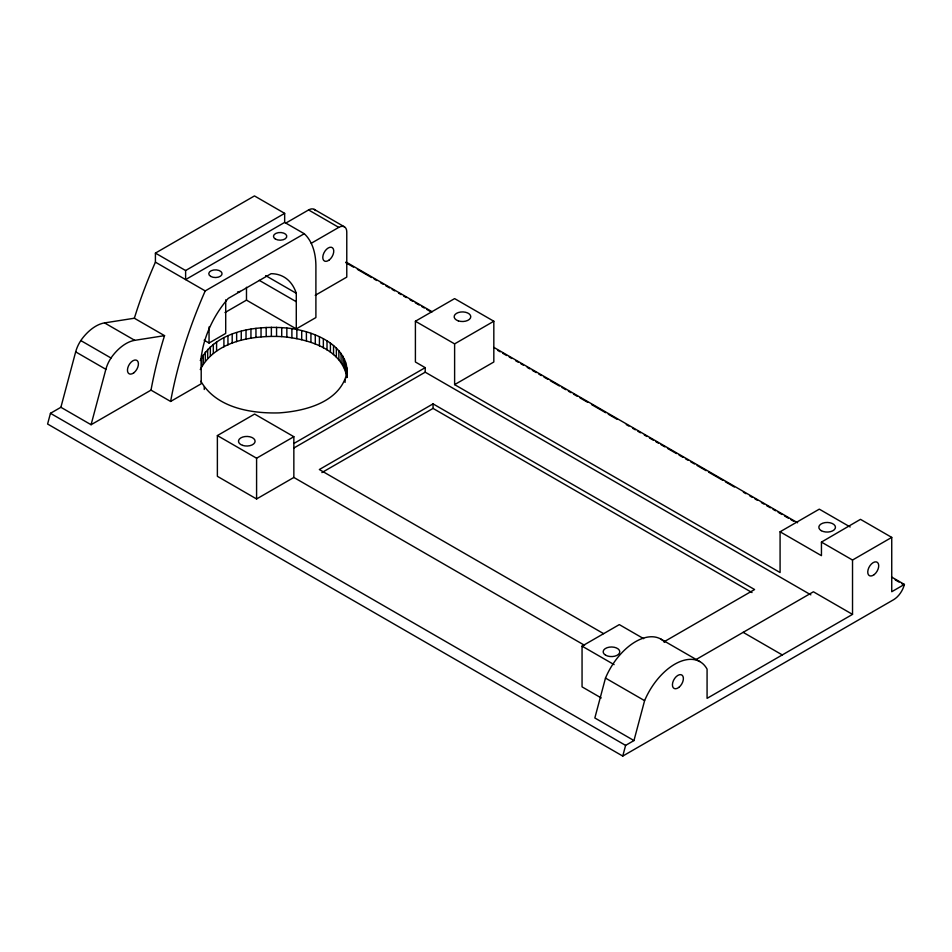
<?xml version="1.0" encoding="UTF-8"?>
<svg xmlns="http://www.w3.org/2000/svg" width="952" height="952" viewBox="0 0 952 952"><rect width="100%" height="100%" fill="white"/><g stroke="black" fill="none" stroke-linecap="round" stroke-linejoin="round"><path stroke-width="1.43" d="M346.695 377.765C351.157 345.433 313.089 330.415 286.849 328.035C256.136 325.346 216.247 330.451 200.265 360.499M346.695 373.886C339.352 402.458 304.949 411.145 279.15 412.882C250.983 413.692 216.152 407.825 200.884 381.252M60.892 407.289L91.083 424.723L151.011 390.13A331.974 191.673 -60 0 1 164.208 336.699L164.541 335.651L134.339 318.23L104.553 322.906A36.009 20.789 -60 0 0 82.158 338.662L80.813 340.578A23.348 13.483 -60 0 0 75.672 351.871L60.892 407.289L50.456 413.311L47.6 424.021L622.751 756.078L893.702 599.653A16.267 9.389 -60 0 0 903.769 586.527L904.4 584.421L891.536 576.995M91.083 424.723L105.862 369.305A23.348 13.483 -60 0 1 111.015 358.012L112.36 356.096A36.009 20.789 -60 0 1 134.744 340.34L164.541 335.651M664.746 642.124A50.623 29.226 -60 0 0 605.484 678.074L594.845 717.975L633.961 740.561L644.599 700.66A50.623 29.226 -60 0 1 677.003 662.997A50.623 29.226 -60 0 1 707.074 669.161L707.074 698.351L852.528 614.373L852.528 560.038L891.738 537.392L891.738 591.727L904.4 584.421M622.751 756.078L625.607 745.38L633.961 740.561M134.339 318.23L136.886 310.269A331.974 191.673 -60 0 1 155.414 262.157L155.414 253.101L254.47 195.922L284.66 213.355L284.66 222.411L185.616 279.59L185.616 270.535L284.66 213.355M200.265 369.555C215.152 340.971 252.47 335.223 281.721 336.615C307.032 338.781 341.304 348.206 346.873 376.956M454.616 384.632L493.826 361.998L493.826 321.24L454.616 343.886L454.616 384.632L780.081 572.545L780.081 531.787L821.445 555.67L821.445 542.093L860.477 519.34L891.738 537.392M286.04 222.97L308.579 209.952A11.329 6.533 -60 0 1 315.517 210.57M151.011 390.13L170.622 401.447A331.974 191.673 -60 0 1 205.215 290.907L304.271 233.728A79.385 45.827 -60 0 1 315.897 265.941L315.897 317.563L296.286 328.892L246.485 300.13L224.981 312.553M311.233 243.284L338.769 227.385A11.329 6.533 -60 0 1 346.778 232.014L346.778 277.103L315.219 295.322M204.133 340.197L209.047 343.029L225.707 333.414L225.707 299.82M170.622 401.447L201.205 383.787L201.205 356.619L202.693 348.575A69.425 40.079 -60 0 1 228.206 298.44L271.082 273.688A70.9 40.936 -60 0 1 296.286 293.299L296.286 328.892M293.847 477.452L256.588 498.967L217.377 476.321L217.377 435.576L254.624 414.06L293.847 436.706L293.847 477.452L584.576 645.313M810.842 594.833L425.211 372.184L425.211 367.65L415.405 361.998L415.405 321.24L454.616 298.607L493.826 321.24M217.377 435.576L256.588 458.209L293.847 436.706M294.013 443.394L425.211 367.65M294.013 447.928L425.211 372.184M663.877 641.898L754.591 589.526L433.053 403.874L319.337 469.538L603.58 633.639M321.883 472.585L433.053 408.408L752.02 592.56M601.236 697.947L582.053 686.868L582.053 646.122L619.312 624.607L643.671 638.673M780.081 531.787L819.291 509.153L850.184 526.98M696.007 659.569L813.413 591.787L852.528 614.373M237.572 291.966L240.416 291.383M314.243 209.392L344.434 226.826M308.579 209.952L338.769 227.385M284.66 222.411L304.271 233.728M345.969 262.014L432.184 311.792M493.945 347.444L797.609 522.767M345.802 262.657L353.513 267.119M357.381 269.345L371.53 277.52M374.112 279.007L376.683 280.495M380.538 282.72L383.109 284.208M385.691 285.695L389.547 287.92M392.117 289.408L394.699 290.895M398.555 293.121L401.125 294.608M403.696 296.096L406.278 297.571M410.133 299.809L412.704 301.296M415.286 302.772L419.142 305.009M421.712 306.496L424.283 307.972M426.865 309.459L430.72 311.685M497.634 350.324L500.205 351.812M502.775 353.287L506.642 355.524M509.213 357L511.783 358.488M515.639 360.725L518.221 362.2M520.792 363.688L523.362 365.175M527.23 367.401L529.8 368.888M532.37 370.376L536.226 372.601M538.808 374.088L541.379 375.576M543.949 377.063L547.817 379.289M550.387 380.776L559.395 385.976M561.966 387.464L565.821 389.689M568.403 391.177L570.974 392.664M573.544 394.152L577.4 396.377M579.982 397.865L587.693 402.315M591.561 404.552L605.71 412.716M608.28 414.203L617.289 419.404M626.297 424.604L628.879 426.091M632.735 428.317L635.305 429.804M637.876 431.292L640.458 432.779M644.314 435.005L646.884 436.492M649.466 437.979L653.322 440.205M655.892 441.692L658.463 443.18M661.045 444.667L664.901 446.893M667.471 448.38L676.479 453.58M679.05 455.068L682.917 457.293M685.488 458.781L688.058 460.268M690.64 461.756L694.496 463.981M697.066 465.468L706.075 470.669M708.645 472.156L722.806 480.32M725.376 481.807L734.385 487.007M743.393 492.208L745.963 493.695M749.819 495.921L752.401 497.408M754.972 498.896L757.542 500.383M761.41 502.608L763.98 504.096M766.55 505.583L770.406 507.809M772.988 509.296L775.559 510.784M778.129 512.271L781.997 514.496M784.567 515.984L788.423 518.209M790.993 519.697L793.575 521.184M895.225 579.863L899.081 582.1M901.651 583.576L904.233 585.063M821.445 542.093L852.528 560.038M415.405 321.24L454.616 343.886M265.644 275.604L296.286 293.299M259.265 280.34L296.286 301.724M155.414 253.101L185.616 270.535M155.414 262.157L205.215 290.907M743.167 632.342L782.282 654.928M660.617 638.959L699.732 661.533M104.553 322.906L134.744 340.34M80.813 340.578L111.015 358.012M75.672 351.871L105.862 369.305M582.053 646.122L614.111 664.627M605.484 678.074L644.599 700.66M50.456 413.311L625.607 745.38M433.053 403.874L433.053 408.408M346.873 367.9L346.968 377.361M346.421 364.913L346.421 373.969M345.612 361.962L345.612 371.018M345.076 379.8L345.076 382.383M344.445 359.047L344.445 368.103M342.934 356.179L342.934 365.235M341.066 353.382L341.066 362.438M338.876 350.669L338.876 359.725M336.365 348.051L336.365 357.107M333.545 345.54L333.545 354.596M330.415 343.148L330.415 352.204M327.012 340.887L327.012 349.943M323.347 338.769L323.347 347.825M319.432 336.806L319.432 345.862M315.29 334.997L315.29 344.053M310.935 333.367L310.935 342.422M306.401 331.915L306.401 340.971M301.701 330.653L301.701 339.709M296.857 329.582L296.857 338.638M291.895 328.702L291.895 337.758M286.849 328.035L286.849 337.091M281.721 327.559L281.721 336.615M276.556 327.298L276.556 336.353M271.368 327.25L271.368 336.306M266.191 327.405L266.191 336.461M261.038 327.774L261.038 336.829M256.588 458.209L256.588 498.967M255.957 328.345L255.957 337.401M250.947 329.118L250.947 338.174M246.485 287.266L246.485 300.13M246.032 330.094L246.032 339.15M241.261 331.26L241.261 340.316M236.643 332.629L236.643 341.673M232.193 334.164L232.193 343.22M227.945 335.877L227.945 344.933M223.91 337.77L223.91 346.825M216.58 341.994L216.58 351.05M213.319 344.327L213.319 353.382M210.344 346.778L210.344 355.834M209.047 326.964L209.047 343.029M207.679 349.348L207.679 358.404M205.323 352.014L205.323 361.07M204.263 386.905L204.263 389.499M203.288 354.775L203.288 363.831M201.61 357.607L201.61 366.663M242.629 445.393A8.318 4.808 0 0 0 255.1 441.228A8.318 4.808 0 0 0 242.629 437.075A8.318 4.808 0 0 0 242.629 445.393M821.255 530.657A8.318 4.808 0 0 0 835.178 528.503A8.318 4.808 0 0 0 824.991 522.624A8.318 4.808 0 0 0 821.255 530.657M605.591 655.178A8.318 4.808 0 0 0 619.502 653.024A8.318 4.808 0 0 0 609.316 647.146A8.318 4.808 0 0 0 605.591 655.178M458.305 320.872A8.318 4.808 0 0 0 470.776 316.718A8.318 4.808 0 0 0 458.305 312.553A8.318 4.808 0 0 0 458.305 320.872M678.847 687.392A7.759 4.486 -60 0 0 682.108 675.194A7.759 4.486 -60 0 0 672.743 682.513A7.759 4.486 -60 0 0 678.847 687.392M133.887 372.756A7.759 4.486 -60 0 0 137.136 360.57A7.759 4.486 -60 0 0 127.782 367.877A7.759 4.486 -60 0 0 133.887 372.756M874.186 574.615A7.759 4.486 -60 0 0 877.435 562.418A7.759 4.486 -60 0 0 868.069 569.736A7.759 4.486 -60 0 0 874.186 574.615M329.213 259.991A7.759 4.486 -60 0 0 332.474 247.794A7.759 4.486 -60 0 0 323.109 255.1A7.759 4.486 -60 0 0 329.213 259.991M275.414 239.059A6.652 3.844 0 0 0 286.552 237.345A6.652 3.844 0 0 0 278.4 232.633A6.652 3.844 0 0 0 275.414 239.059M210.713 276.413A6.652 3.844 0 0 0 221.84 274.7A6.652 3.844 0 0 0 213.7 269.987A6.652 3.844 0 0 0 210.713 276.413"/></g></svg>
